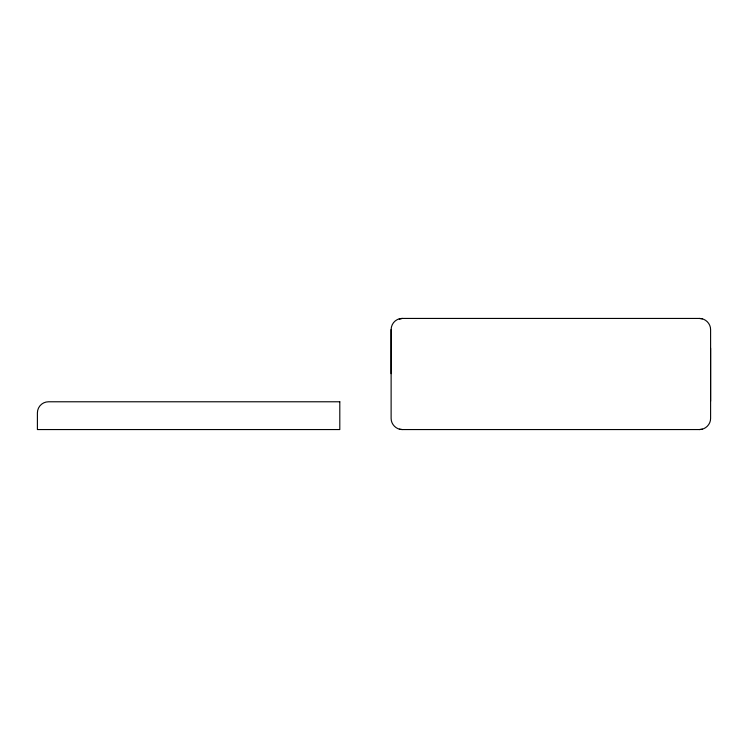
<?xml version="1.0" encoding="UTF-8"?>
<svg xmlns="http://www.w3.org/2000/svg" width="748" height="748" viewBox="0 0 748 748"><rect width="100%" height="100%" fill="white"/><g stroke="black" fill="none" stroke-linecap="round" stroke-linejoin="round"><path stroke-width="1.12" d="M391.12 373.654L391.157 329.55A11.07 11.07 0 0 1 402.237 318.433L699.483 318.442C705.429 318.405 710.637 323.604 710.6 329.55L710.6 418.45C710.637 424.397 705.439 429.595 699.483 429.558L402.237 429.558C396.29 429.595 391.082 424.397 391.12 418.45L391.12 329.55M710.6 348.25L710.6 401.218M702.363 318.816L699.483 318.442M399.357 429.184L402.237 429.558M702.363 429.184L699.483 429.558M402.237 318.442L399.357 318.816L402.237 318.442M339.798 401.779L48.508 401.779A11.108 11.108 0 0 0 37.4 412.896L37.4 429.558L339.798 429.558L339.798 401.779"/></g></svg>
